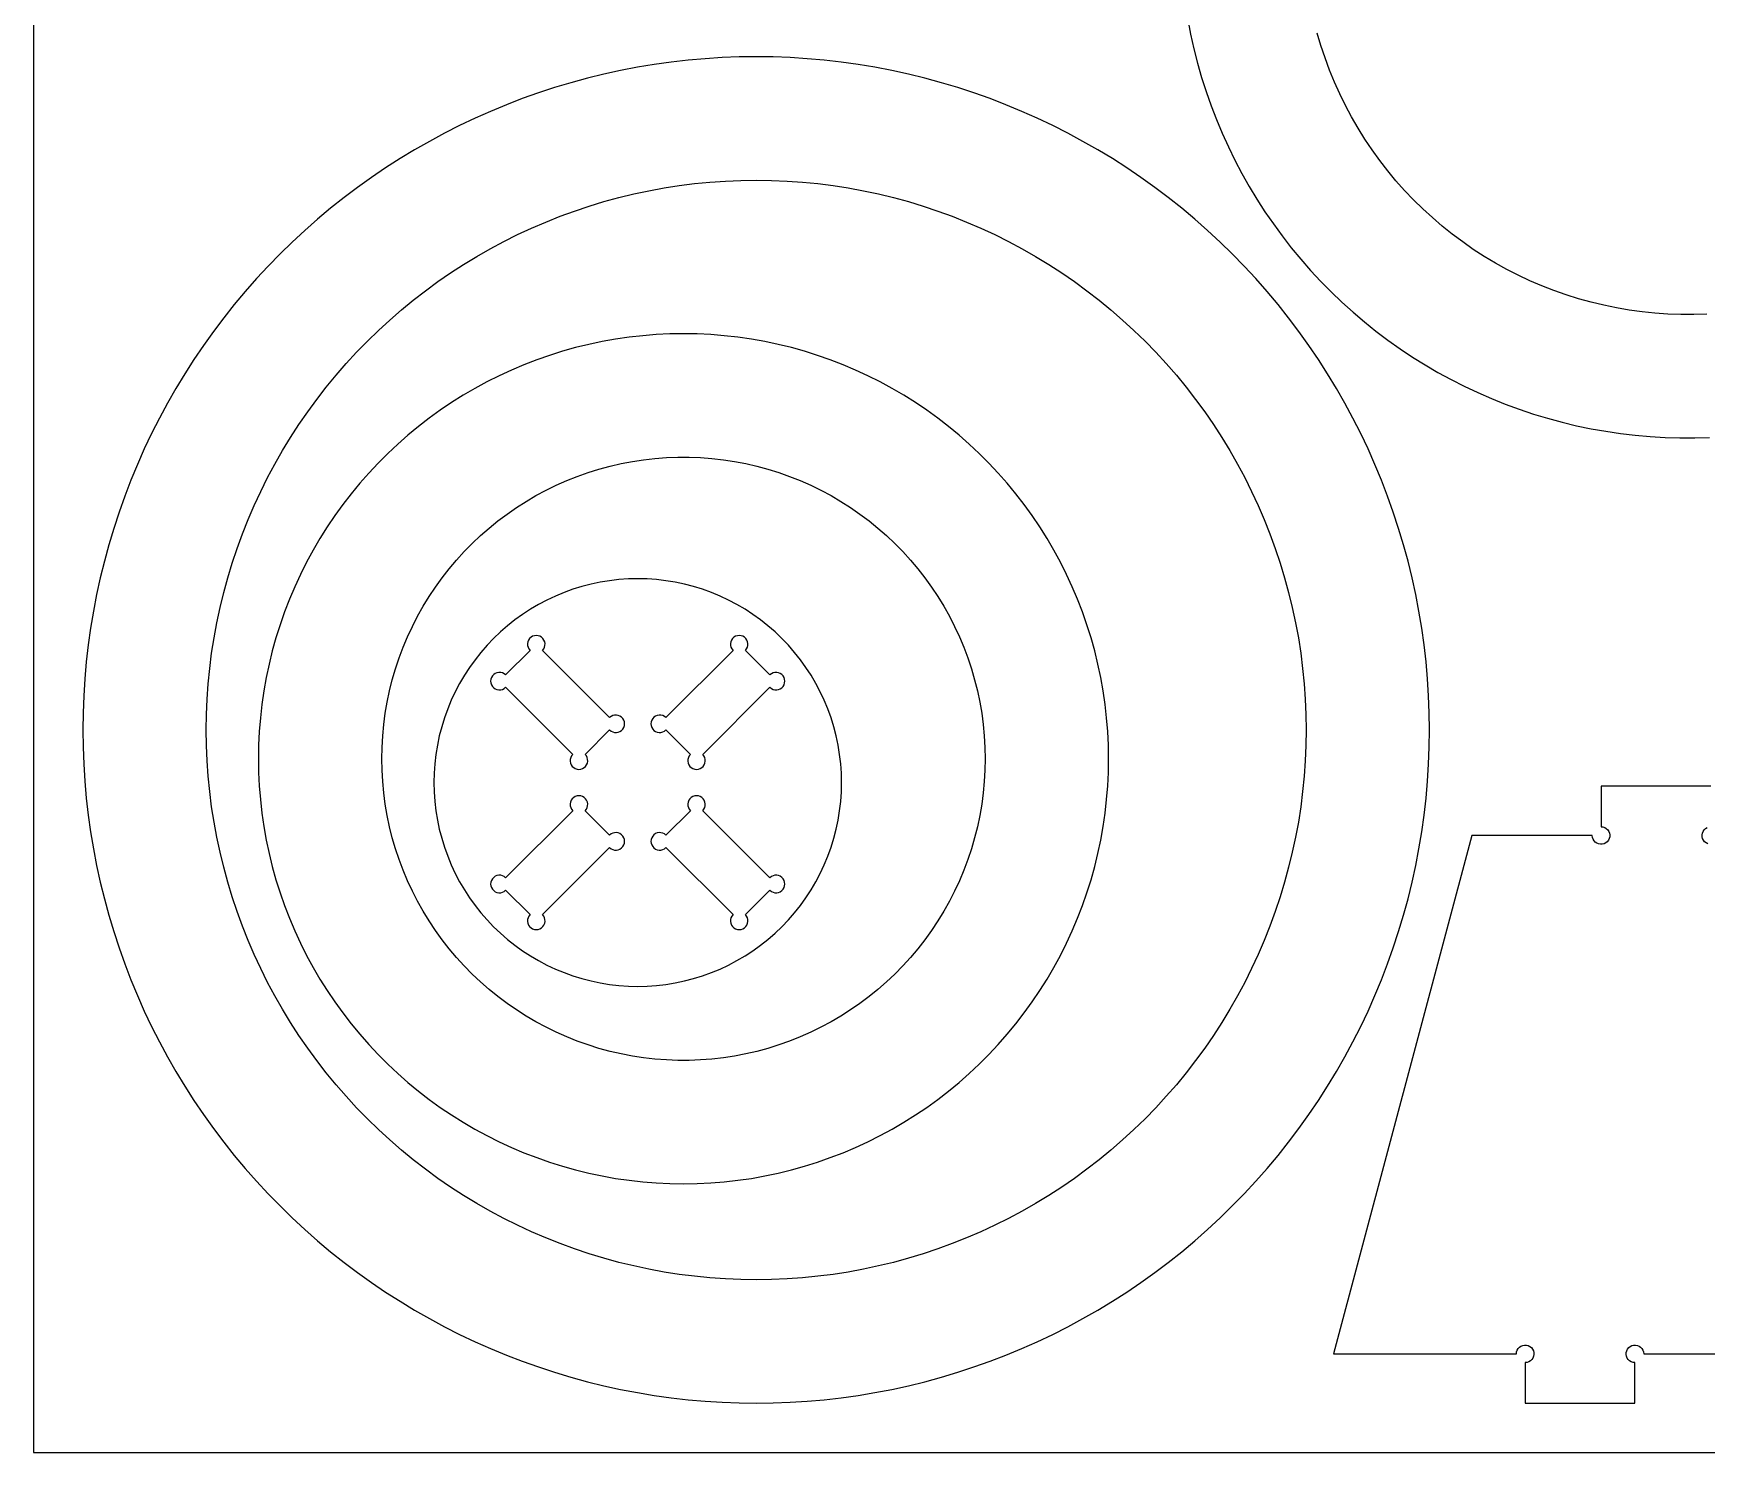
# Model space of a CAD drawing. Extents: x 0 to 2440, y 0 to 2740.
# Drawn here: x 0 to 610, y 1520 to 2038 of the extents above; entities that cross this region are included whole.
import ezdxf

# ---------------------------------------------------------------- set-up
doc = ezdxf.new("R2010")
doc.units = 0
for name, color, linetype in [('GABARIT_BAGUES_18MM', 3, 'Continuous'), ('GABARIT_INTERIEUR_18MM', 5, 'Continuous'), ('PLANCHE_18MM', 8, 'Continuous')]:
    doc.layers.add(name, color=color, linetype=linetype)

msp = doc.modelspace()

# ---------------------------------------------------------------- linework, layer by layer
at = {"layer": 'GABARIT_BAGUES_18MM'}
for points in [[(420.86, 2042.58), (421.89, 2037.25), (423.08, 2031.94), (424.42, 2026.68), (425.92, 2021.46), (427.56, 2016.28), (429.36, 2011.16), (431.31, 2006.09), (433.41, 2001.08), (435.65, 1996.13), (438.04, 1991.25), (440.57, 1986.45), (443.24, 1981.72), (446.05, 1977.07), (448.99, 1972.5), (452.07, 1968.02), (455.27, 1963.64), (458.6, 1959.35), (462.06, 1955.16), (465.64, 1951.08), (469.34, 1947.1), (473.15, 1943.23), (477.07, 1939.47), (481.11, 1935.84), (485.24, 1932.32), (489.48, 1928.92), (493.82, 1925.65), (498.25, 1922.51), (502.77, 1919.5), (507.38, 1916.63), (512.07, 1913.89), (516.84, 1911.29), (521.68, 1908.83), (526.6, 1906.51), (531.58, 1904.34), (536.62, 1902.32), (541.72, 1900.45), (546.87, 1898.72), (552.07, 1897.15), (557.31, 1895.73), (562.59, 1894.47), (567.91, 1893.36), (573.26, 1892.41), (578.63, 1891.61), (584.02, 1890.98), (589.43, 1890.5), (594.86, 1890.18), (600.28, 1890.02), (605.72, 1890.02), (611.14, 1890.18)], [(610.09, 1935.18), (605.36, 1935.02), (600.64, 1935.02), (595.91, 1935.18), (591.19, 1935.5), (586.49, 1935.98), (581.8, 1936.61), (577.14, 1937.41), (572.51, 1938.36), (567.91, 1939.47), (563.35, 1940.73), (558.84, 1942.15), (554.38, 1943.71), (549.97, 1945.43), (545.63, 1947.3), (541.34, 1949.31), (537.13, 1951.46), (533, 1953.76), (528.95, 1956.19), (524.97, 1958.76), (521.09, 1961.46), (517.31, 1964.29), (513.61, 1967.25), (510.03, 1970.33), (506.54, 1973.53), (503.17, 1976.84), (499.91, 1980.27), (496.77, 1983.81), (493.75, 1987.45), (490.86, 1991.19), (488.09, 1995.02), (485.46, 1998.95), (482.96, 2002.96), (480.59, 2007.06), (478.37, 2011.23), (476.28, 2015.48), (474.35, 2019.79), (472.55, 2024.17), (470.91, 2028.6), (469.42, 2033.09), (468.08, 2037.62)]]:
    msp.add_lwpolyline(points, dxfattribs=at)
for points in [[(509, 1783.5), (508.92, 1789.72), (508.68, 1795.93), (508.29, 1802.14), (507.74, 1808.34), (507.03, 1814.52), (506.17, 1820.68), (505.15, 1826.81), (503.97, 1832.92), (502.65, 1838.99), (501.16, 1845.04), (499.53, 1851.04), (497.74, 1856.99), (495.8, 1862.9), (493.72, 1868.76), (491.48, 1874.57), (489.1, 1880.31), (486.58, 1886), (483.91, 1891.62), (481.1, 1897.17), (478.15, 1902.64), (475.07, 1908.04), (471.84, 1913.36), (468.49, 1918.6), (465, 1923.75), (461.38, 1928.81), (457.64, 1933.77), (453.77, 1938.64), (449.78, 1943.41), (445.66, 1948.08), (441.44, 1952.64), (437.09, 1957.09), (432.64, 1961.44), (428.08, 1965.66), (423.41, 1969.78), (418.64, 1973.77), (413.77, 1977.64), (408.81, 1981.38), (403.75, 1985), (398.6, 1988.49), (393.36, 1991.84), (388.04, 1995.07), (382.64, 1998.15), (377.17, 2001.1), (371.62, 2003.91), (366, 2006.58), (360.31, 2009.1), (354.57, 2011.48), (348.76, 2013.72), (342.9, 2015.8), (336.99, 2017.74), (331.04, 2019.53), (325.04, 2021.16), (318.99, 2022.65), (312.92, 2023.97), (306.81, 2025.15), (300.68, 2026.17), (294.52, 2027.03), (288.34, 2027.74), (282.14, 2028.29), (275.93, 2028.68), (269.72, 2028.92), (263.5, 2029), (257.28, 2028.92), (251.07, 2028.68), (244.86, 2028.29), (238.66, 2027.74), (232.48, 2027.03), (226.32, 2026.17), (220.19, 2025.15), (214.08, 2023.97), (208.01, 2022.65), (201.96, 2021.16), (195.96, 2019.53), (190.01, 2017.74), (184.1, 2015.8), (178.24, 2013.72), (172.43, 2011.48), (166.69, 2009.1), (161, 2006.58), (155.38, 2003.91), (149.83, 2001.1), (144.36, 1998.15), (138.96, 1995.07), (133.64, 1991.84), (128.4, 1988.49), (123.25, 1985), (118.19, 1981.38), (113.23, 1977.64), (108.36, 1973.77), (103.59, 1969.78), (98.92, 1965.66), (94.36, 1961.44), (89.91, 1957.09), (85.56, 1952.64), (81.34, 1948.08), (77.22, 1943.41), (73.23, 1938.64), (69.36, 1933.77), (65.62, 1928.81), (62, 1923.75), (58.51, 1918.6), (55.16, 1913.36), (51.93, 1908.04), (48.85, 1902.64), (45.9, 1897.17), (43.09, 1891.62), (40.42, 1886), (37.9, 1880.31), (35.52, 1874.57), (33.28, 1868.76), (31.2, 1862.9), (29.26, 1856.99), (27.47, 1851.04), (25.84, 1845.04), (24.35, 1838.99), (23.03, 1832.92), (21.85, 1826.81), (20.83, 1820.68), (19.97, 1814.52), (19.26, 1808.34), (18.71, 1802.14), (18.32, 1795.93), (18.08, 1789.72), (18, 1783.5), (18.08, 1777.28), (18.32, 1771.07), (18.71, 1764.86), (19.26, 1758.66), (19.97, 1752.48), (20.83, 1746.32), (21.85, 1740.19), (23.03, 1734.08), (24.35, 1728.01), (25.84, 1721.96), (27.47, 1715.96), (29.26, 1710.01), (31.2, 1704.1), (33.28, 1698.24), (35.52, 1692.43), (37.9, 1686.69), (40.42, 1681), (43.09, 1675.38), (45.9, 1669.83), (48.85, 1664.36), (51.93, 1658.96), (55.16, 1653.64), (58.51, 1648.4), (62, 1643.25), (65.62, 1638.19), (69.36, 1633.23), (73.23, 1628.36), (77.22, 1623.59), (81.34, 1618.92), (85.56, 1614.36), (89.91, 1609.91), (94.36, 1605.56), (98.92, 1601.34), (103.59, 1597.22), (108.36, 1593.23), (113.23, 1589.36), (118.19, 1585.62), (123.25, 1582), (128.4, 1578.51), (133.64, 1575.16), (138.96, 1571.93), (144.36, 1568.85), (149.83, 1565.9), (155.38, 1563.09), (161, 1560.42), (166.69, 1557.9), (172.43, 1555.52), (178.24, 1553.28), (184.1, 1551.2), (190.01, 1549.26), (195.96, 1547.47), (201.96, 1545.84), (208.01, 1544.35), (214.08, 1543.03), (220.19, 1541.85), (226.32, 1540.83), (232.48, 1539.97), (238.66, 1539.26), (244.86, 1538.71), (251.07, 1538.32), (257.28, 1538.08), (263.5, 1538), (269.72, 1538.08), (275.93, 1538.32), (282.14, 1538.71), (288.34, 1539.26), (294.52, 1539.97), (300.68, 1540.83), (306.81, 1541.85), (312.92, 1543.03), (318.99, 1544.35), (325.04, 1545.84), (331.04, 1547.47), (336.99, 1549.26), (342.9, 1551.2), (348.76, 1553.28), (354.57, 1555.52), (360.31, 1557.9), (366, 1560.42), (371.62, 1563.09), (377.17, 1565.9), (382.64, 1568.85), (388.04, 1571.93), (393.36, 1575.16), (398.6, 1578.51), (403.75, 1582), (408.81, 1585.62), (413.77, 1589.36), (418.64, 1593.23), (423.41, 1597.22), (428.08, 1601.34), (432.64, 1605.56), (437.09, 1609.91), (441.44, 1614.36), (445.66, 1618.92), (449.78, 1623.59), (453.77, 1628.36), (457.64, 1633.23), (461.38, 1638.19), (465, 1643.25), (468.49, 1648.4), (471.84, 1653.64), (475.07, 1658.96), (478.15, 1664.36), (481.1, 1669.83), (483.91, 1675.38), (486.58, 1681), (489.1, 1686.69), (491.48, 1692.43), (493.72, 1698.24), (495.8, 1704.1), (497.74, 1710.01), (499.53, 1715.96), (501.16, 1721.96), (502.65, 1728.01), (503.97, 1734.08), (505.15, 1740.19), (506.17, 1746.32), (507.03, 1752.48), (507.74, 1758.66), (508.29, 1764.86), (508.68, 1771.07), (508.92, 1777.28)], [(63, 1783.5), (63.08, 1789.12), (63.32, 1794.74), (63.71, 1800.35), (64.26, 1805.95), (64.97, 1811.53), (65.83, 1817.08), (66.85, 1822.62), (68.03, 1828.12), (69.36, 1833.58), (70.84, 1839.01), (72.47, 1844.39), (74.25, 1849.72), (76.18, 1855), (78.26, 1860.23), (80.49, 1865.39), (82.86, 1870.49), (85.37, 1875.53), (88.02, 1880.49), (90.81, 1885.37), (93.73, 1890.17), (96.79, 1894.89), (99.98, 1899.52), (103.3, 1904.06), (106.74, 1908.51), (110.31, 1912.86), (114, 1917.1), (117.8, 1921.24), (121.73, 1925.27), (125.76, 1929.2), (129.9, 1933), (134.14, 1936.69), (138.49, 1940.26), (142.94, 1943.7), (147.48, 1947.02), (152.11, 1950.21), (156.83, 1953.27), (161.63, 1956.19), (166.51, 1958.98), (171.47, 1961.63), (176.51, 1964.14), (181.61, 1966.51), (186.77, 1968.74), (192, 1970.82), (197.28, 1972.75), (202.61, 1974.53), (207.99, 1976.16), (213.42, 1977.64), (218.88, 1978.97), (224.38, 1980.15), (229.92, 1981.17), (235.47, 1982.03), (241.05, 1982.74), (246.65, 1983.29), (252.26, 1983.68), (257.88, 1983.92), (263.5, 1984), (269.12, 1983.92), (274.74, 1983.68), (280.35, 1983.29), (285.95, 1982.74), (291.53, 1982.03), (297.08, 1981.17), (302.62, 1980.15), (308.12, 1978.97), (313.58, 1977.64), (319.01, 1976.16), (324.39, 1974.53), (329.72, 1972.75), (335, 1970.82), (340.23, 1968.74), (345.39, 1966.51), (350.49, 1964.14), (355.53, 1961.63), (360.49, 1958.98), (365.37, 1956.19), (370.17, 1953.27), (374.89, 1950.21), (379.52, 1947.02), (384.06, 1943.7), (388.51, 1940.26), (392.86, 1936.69), (397.1, 1933), (401.24, 1929.2), (405.27, 1925.27), (409.2, 1921.24), (413, 1917.1), (416.69, 1912.86), (420.26, 1908.51), (423.7, 1904.06), (427.02, 1899.52), (430.21, 1894.89), (433.27, 1890.17), (436.19, 1885.37), (438.98, 1880.49), (441.63, 1875.53), (444.14, 1870.49), (446.51, 1865.39), (448.74, 1860.23), (450.82, 1855), (452.75, 1849.72), (454.53, 1844.39), (456.16, 1839.01), (457.64, 1833.58), (458.97, 1828.12), (460.15, 1822.62), (461.17, 1817.08), (462.03, 1811.53), (462.74, 1805.95), (463.29, 1800.35), (463.68, 1794.74), (463.92, 1789.12), (464, 1783.5), (463.92, 1777.88), (463.68, 1772.26), (463.29, 1766.65), (462.74, 1761.05), (462.03, 1755.47), (461.17, 1749.92), (460.15, 1744.38), (458.97, 1738.88), (457.64, 1733.42), (456.16, 1727.99), (454.53, 1722.61), (452.75, 1717.28), (450.82, 1712), (448.74, 1706.77), (446.51, 1701.61), (444.14, 1696.51), (441.63, 1691.47), (438.98, 1686.51), (436.19, 1681.63), (433.27, 1676.83), (430.21, 1672.11), (427.02, 1667.48), (423.7, 1662.94), (420.26, 1658.49), (416.69, 1654.14), (413, 1649.9), (409.2, 1645.76), (405.27, 1641.73), (401.24, 1637.8), (397.1, 1634), (392.86, 1630.31), (388.51, 1626.74), (384.06, 1623.3), (379.52, 1619.98), (374.89, 1616.79), (370.17, 1613.73), (365.37, 1610.81), (360.49, 1608.02), (355.53, 1605.37), (350.49, 1602.86), (345.39, 1600.49), (340.23, 1598.26), (335, 1596.18), (329.72, 1594.25), (324.39, 1592.47), (319.01, 1590.84), (313.58, 1589.36), (308.12, 1588.03), (302.62, 1586.85), (297.08, 1585.83), (291.53, 1584.97), (285.95, 1584.26), (280.35, 1583.71), (274.74, 1583.32), (269.12, 1583.08), (263.5, 1583), (257.88, 1583.08), (252.26, 1583.32), (246.65, 1583.71), (241.05, 1584.26), (235.47, 1584.97), (229.92, 1585.83), (224.38, 1586.85), (218.88, 1588.03), (213.42, 1589.36), (207.99, 1590.84), (202.61, 1592.47), (197.28, 1594.25), (192, 1596.18), (186.77, 1598.26), (181.61, 1600.49), (176.51, 1602.86), (171.47, 1605.37), (166.51, 1608.02), (161.63, 1610.81), (156.83, 1613.73), (152.11, 1616.79), (147.48, 1619.98), (142.94, 1623.3), (138.49, 1626.74), (134.14, 1630.31), (129.9, 1634), (125.76, 1637.8), (121.73, 1641.73), (117.8, 1645.76), (114, 1649.9), (110.31, 1654.14), (106.74, 1658.49), (103.3, 1662.94), (99.98, 1667.48), (96.79, 1672.11), (93.73, 1676.83), (90.81, 1681.63), (88.02, 1686.51), (85.37, 1691.47), (82.86, 1696.51), (80.49, 1701.61), (78.26, 1706.77), (76.18, 1712), (74.25, 1717.28), (72.47, 1722.61), (70.84, 1727.99), (69.36, 1733.42), (68.03, 1738.88), (66.85, 1744.38), (65.83, 1749.92), (64.97, 1755.47), (64.26, 1761.05), (63.71, 1766.65), (63.32, 1772.26), (63.08, 1777.88)], [(392, 1773), (391.92, 1777.97), (391.68, 1782.93), (391.28, 1787.88), (390.73, 1792.82), (390.01, 1797.74), (389.14, 1802.63), (388.11, 1807.49), (386.93, 1812.32), (385.59, 1817.1), (384.1, 1821.84), (382.46, 1826.53), (380.67, 1831.17), (378.73, 1835.74), (376.65, 1840.25), (374.42, 1844.69), (372.05, 1849.06), (369.55, 1853.35), (366.9, 1857.56), (364.13, 1861.68), (361.22, 1865.71), (358.18, 1869.64), (355.02, 1873.48), (351.74, 1877.21), (348.34, 1880.83), (344.83, 1884.34), (341.21, 1887.74), (337.48, 1891.02), (333.64, 1894.18), (329.71, 1897.22), (325.68, 1900.13), (321.56, 1902.9), (317.35, 1905.55), (313.06, 1908.05), (308.69, 1910.42), (304.25, 1912.65), (299.74, 1914.73), (295.17, 1916.67), (290.53, 1918.46), (285.84, 1920.1), (281.1, 1921.59), (276.32, 1922.93), (271.49, 1924.11), (266.63, 1925.14), (261.74, 1926.01), (256.82, 1926.73), (251.88, 1927.28), (246.93, 1927.68), (241.97, 1927.92), (237, 1928), (232.03, 1927.92), (227.07, 1927.68), (222.12, 1927.28), (217.18, 1926.73), (212.26, 1926.01), (207.37, 1925.14), (202.51, 1924.11), (197.68, 1922.93), (192.9, 1921.59), (188.16, 1920.1), (183.47, 1918.46), (178.83, 1916.67), (174.26, 1914.73), (169.75, 1912.65), (165.31, 1910.42), (160.94, 1908.05), (156.65, 1905.55), (152.44, 1902.9), (148.32, 1900.13), (144.29, 1897.22), (140.36, 1894.18), (136.52, 1891.02), (132.79, 1887.74), (129.17, 1884.34), (125.66, 1880.83), (122.26, 1877.21), (118.98, 1873.48), (115.82, 1869.64), (112.78, 1865.71), (109.87, 1861.68), (107.1, 1857.56), (104.45, 1853.35), (101.95, 1849.06), (99.58, 1844.69), (97.35, 1840.25), (95.27, 1835.74), (93.33, 1831.17), (91.54, 1826.53), (89.9, 1821.84), (88.41, 1817.1), (87.07, 1812.32), (85.89, 1807.49), (84.86, 1802.63), (83.99, 1797.74), (83.27, 1792.82), (82.72, 1787.88), (82.32, 1782.93), (82.08, 1777.97), (82, 1773), (82.08, 1768.03), (82.32, 1763.07), (82.72, 1758.12), (83.27, 1753.18), (83.99, 1748.26), (84.86, 1743.37), (85.89, 1738.51), (87.07, 1733.68), (88.41, 1728.9), (89.9, 1724.16), (91.54, 1719.47), (93.33, 1714.83), (95.27, 1710.26), (97.35, 1705.75), (99.58, 1701.31), (101.95, 1696.94), (104.45, 1692.65), (107.1, 1688.44), (109.87, 1684.32), (112.78, 1680.29), (115.82, 1676.36), (118.98, 1672.52), (122.26, 1668.79), (125.66, 1665.17), (129.17, 1661.66), (132.79, 1658.26), (136.52, 1654.98), (140.36, 1651.82), (144.29, 1648.78), (148.32, 1645.87), (152.44, 1643.1), (156.65, 1640.45), (160.94, 1637.95), (165.31, 1635.58), (169.75, 1633.35), (174.26, 1631.27), (178.83, 1629.33), (183.47, 1627.54), (188.16, 1625.9), (192.9, 1624.41), (197.68, 1623.07), (202.51, 1621.89), (207.37, 1620.86), (212.26, 1619.99), (217.18, 1619.27), (222.12, 1618.72), (227.07, 1618.32), (232.03, 1618.08), (237, 1618), (241.97, 1618.08), (246.93, 1618.32), (251.88, 1618.72), (256.82, 1619.27), (261.74, 1619.99), (266.63, 1620.86), (271.49, 1621.89), (276.32, 1623.07), (281.1, 1624.41), (285.84, 1625.9), (290.53, 1627.54), (295.17, 1629.33), (299.74, 1631.27), (304.25, 1633.35), (308.69, 1635.58), (313.06, 1637.95), (317.35, 1640.45), (321.56, 1643.1), (325.68, 1645.87), (329.71, 1648.78), (333.64, 1651.82), (337.48, 1654.98), (341.21, 1658.26), (344.83, 1661.66), (348.34, 1665.17), (351.74, 1668.79), (355.02, 1672.52), (358.18, 1676.36), (361.22, 1680.29), (364.13, 1684.32), (366.9, 1688.44), (369.55, 1692.65), (372.05, 1696.94), (374.42, 1701.31), (376.65, 1705.75), (378.73, 1710.26), (380.67, 1714.83), (382.46, 1719.47), (384.1, 1724.16), (385.59, 1728.9), (386.93, 1733.68), (388.11, 1738.51), (389.14, 1743.37), (390.01, 1748.26), (390.73, 1753.18), (391.28, 1758.12), (391.68, 1763.07), (391.92, 1768.03)], [(127, 1773), (127.08, 1777.16), (127.32, 1781.32), (127.71, 1785.46), (128.26, 1789.59), (128.96, 1793.69), (129.82, 1797.77), (130.84, 1801.81), (132, 1805.8), (133.32, 1809.75), (134.79, 1813.65), (136.4, 1817.49), (138.15, 1821.26), (140.05, 1824.97), (142.09, 1828.6), (144.26, 1832.15), (146.56, 1835.62), (149, 1839), (151.56, 1842.28), (154.24, 1845.46), (157.04, 1848.54), (159.96, 1851.51), (162.98, 1854.37), (166.12, 1857.12), (169.35, 1859.74), (172.68, 1862.24), (176.1, 1864.61), (179.61, 1866.84), (183.21, 1868.95), (186.88, 1870.92), (190.62, 1872.74), (194.42, 1874.43), (198.29, 1875.96), (202.22, 1877.36), (206.19, 1878.6), (210.21, 1879.69), (214.27, 1880.63), (218.35, 1881.41), (222.47, 1882.04), (226.61, 1882.51), (230.76, 1882.82), (234.92, 1882.98), (239.08, 1882.98), (243.24, 1882.82), (247.39, 1882.51), (251.53, 1882.04), (255.65, 1881.41), (259.73, 1880.63), (263.79, 1879.69), (267.81, 1878.6), (271.78, 1877.36), (275.71, 1875.96), (279.58, 1874.43), (283.38, 1872.74), (287.12, 1870.92), (290.79, 1868.95), (294.39, 1866.84), (297.9, 1864.61), (301.32, 1862.24), (304.65, 1859.74), (307.88, 1857.12), (311.02, 1854.37), (314.04, 1851.51), (316.96, 1848.54), (319.76, 1845.46), (322.44, 1842.28), (325, 1839), (327.44, 1835.62), (329.74, 1832.15), (331.91, 1828.6), (333.95, 1824.97), (335.85, 1821.26), (337.6, 1817.49), (339.21, 1813.65), (340.68, 1809.75), (342, 1805.8), (343.16, 1801.81), (344.18, 1797.77), (345.04, 1793.69), (345.74, 1789.59), (346.29, 1785.46), (346.68, 1781.32), (346.92, 1777.16), (347, 1773), (346.92, 1768.84), (346.68, 1764.68), (346.29, 1760.54), (345.74, 1756.41), (345.04, 1752.31), (344.18, 1748.23), (343.16, 1744.19), (342, 1740.2), (340.68, 1736.25), (339.21, 1732.35), (337.6, 1728.51), (335.85, 1724.74), (333.95, 1721.03), (331.91, 1717.4), (329.74, 1713.85), (327.44, 1710.38), (325, 1707), (322.44, 1703.72), (319.76, 1700.54), (316.96, 1697.46), (314.04, 1694.49), (311.02, 1691.63), (307.88, 1688.88), (304.65, 1686.26), (301.32, 1683.76), (297.9, 1681.39), (294.39, 1679.16), (290.79, 1677.05), (287.12, 1675.08), (283.38, 1673.26), (279.58, 1671.57), (275.71, 1670.04), (271.78, 1668.64), (267.81, 1667.4), (263.79, 1666.31), (259.73, 1665.37), (255.65, 1664.59), (251.53, 1663.96), (247.39, 1663.49), (243.24, 1663.18), (239.08, 1663.02), (234.92, 1663.02), (230.76, 1663.18), (226.61, 1663.49), (222.47, 1663.96), (218.35, 1664.59), (214.27, 1665.37), (210.21, 1666.31), (206.19, 1667.4), (202.22, 1668.64), (198.29, 1670.04), (194.42, 1671.57), (190.62, 1673.26), (186.88, 1675.08), (183.21, 1677.05), (179.61, 1679.16), (176.1, 1681.39), (172.68, 1683.76), (169.35, 1686.26), (166.12, 1688.88), (162.98, 1691.63), (159.96, 1694.49), (157.04, 1697.46), (154.24, 1700.54), (151.56, 1703.72), (149, 1707), (146.56, 1710.38), (144.26, 1713.85), (142.09, 1717.4), (140.05, 1721.03), (138.15, 1724.74), (136.4, 1728.51), (134.79, 1732.35), (133.32, 1736.25), (132, 1740.2), (130.84, 1744.19), (129.82, 1748.23), (128.96, 1752.31), (128.26, 1756.41), (127.71, 1760.54), (127.32, 1764.68), (127.08, 1768.84)]]:
    msp.add_lwpolyline(points, close=True, dxfattribs=at)
at = {"layer": 'GABARIT_INTERIEUR_18MM'}
for points in [[(294.65, 1764.33), (294.57, 1767.76), (294.33, 1771.18), (293.94, 1774.59), (293.39, 1777.98), (292.68, 1781.34), (291.81, 1784.67), (290.8, 1787.95), (289.63, 1791.17), (288.32, 1794.35), (286.86, 1797.45), (285.26, 1800.49), (283.52, 1803.45), (281.64, 1806.33), (279.64, 1809.12), (277.51, 1811.81), (275.25, 1814.4), (272.88, 1816.88), (270.4, 1819.25), (267.81, 1821.51), (265.12, 1823.64), (262.33, 1825.64), (259.45, 1827.52), (256.49, 1829.26), (253.45, 1830.86), (250.35, 1832.32), (247.17, 1833.63), (243.95, 1834.8), (240.67, 1835.81), (237.34, 1836.68), (233.98, 1837.39), (230.59, 1837.94), (227.18, 1838.33), (223.76, 1838.57), (220.33, 1838.65), (216.89, 1838.57), (213.47, 1838.33), (210.06, 1837.94), (206.67, 1837.39), (203.31, 1836.68), (199.99, 1835.81), (196.71, 1834.8), (193.48, 1833.63), (190.3, 1832.32), (187.2, 1830.86), (184.16, 1829.26), (181.2, 1827.52), (178.32, 1825.64), (175.53, 1823.64), (172.84, 1821.51), (170.25, 1819.25), (167.77, 1816.88), (165.4, 1814.4), (163.14, 1811.81), (161.01, 1809.12), (159.01, 1806.33), (157.13, 1803.45), (155.39, 1800.49), (153.79, 1797.45), (152.33, 1794.35), (151.02, 1791.17), (149.85, 1787.95), (148.84, 1784.67), (147.97, 1781.34), (147.27, 1777.98), (146.71, 1774.59), (146.32, 1771.18), (146.08, 1767.76), (146, 1764.33), (146.08, 1760.89), (146.32, 1757.47), (146.71, 1754.06), (147.27, 1750.67), (147.97, 1747.31), (148.84, 1743.99), (149.85, 1740.71), (151.02, 1737.48), (152.33, 1734.3), (153.79, 1731.2), (155.39, 1728.16), (157.13, 1725.2), (159.01, 1722.32), (161.01, 1719.53), (163.14, 1716.84), (165.4, 1714.25), (167.77, 1711.77), (170.25, 1709.4), (172.84, 1707.14), (175.53, 1705.01), (178.32, 1703.01), (181.2, 1701.13), (184.16, 1699.39), (187.2, 1697.79), (190.3, 1696.33), (193.48, 1695.02), (196.71, 1693.85), (199.99, 1692.84), (203.31, 1691.97), (206.67, 1691.27), (210.06, 1690.71), (213.47, 1690.32), (216.89, 1690.08), (220.33, 1690), (223.76, 1690.08), (227.18, 1690.32), (230.59, 1690.71), (233.98, 1691.27), (237.34, 1691.97), (240.67, 1692.84), (243.95, 1693.85), (247.17, 1695.02), (250.35, 1696.33), (253.45, 1697.79), (256.49, 1699.39), (259.45, 1701.13), (262.33, 1703.01), (265.12, 1705.01), (267.81, 1707.14), (270.4, 1709.4), (272.88, 1711.77), (275.25, 1714.25), (277.51, 1716.84), (279.64, 1719.53), (281.64, 1722.32), (283.52, 1725.2), (285.26, 1728.16), (286.86, 1731.2), (288.32, 1734.3), (289.63, 1737.48), (290.8, 1740.71), (291.81, 1743.99), (292.68, 1747.31), (293.39, 1750.67), (293.94, 1754.06), (294.33, 1757.47), (294.57, 1760.89)], [(210.06, 1783.5), (210.59, 1783.07), (211.2, 1782.77), (211.87, 1782.6), (212.55, 1782.57), (213.22, 1782.69), (213.85, 1782.96), (214.42, 1783.35), (214.88, 1783.85), (215.23, 1784.44), (215.45, 1785.08), (215.52, 1785.76), (215.45, 1786.44), (215.23, 1787.09), (214.88, 1787.68), (214.42, 1788.18), (213.85, 1788.57), (213.22, 1788.83), (212.55, 1788.96), (211.87, 1788.93), (211.2, 1788.76), (210.59, 1788.46), (210.06, 1788.03), (185.59, 1812.49), (186.02, 1813.03), (186.33, 1813.64), (186.5, 1814.3), (186.52, 1814.98), (186.4, 1815.66), (186.14, 1816.29), (185.75, 1816.85), (185.25, 1817.32), (184.66, 1817.67), (184.01, 1817.88), (183.33, 1817.96), (182.65, 1817.88), (182, 1817.67), (181.41, 1817.32), (180.91, 1816.85), (180.52, 1816.29), (180.26, 1815.66), (180.14, 1814.98), (180.16, 1814.3), (180.33, 1813.64), (180.64, 1813.03), (181.07, 1812.49), (172.16, 1803.58), (171.62, 1804.01), (171.01, 1804.32), (170.35, 1804.49), (169.67, 1804.51), (168.99, 1804.39), (168.36, 1804.13), (167.8, 1803.74), (167.33, 1803.24), (166.98, 1802.65), (166.77, 1802), (166.69, 1801.32), (166.77, 1800.64), (166.98, 1799.99), (167.33, 1799.4), (167.8, 1798.9), (168.36, 1798.51), (168.99, 1798.25), (169.67, 1798.13), (170.35, 1798.15), (171.01, 1798.32), (171.62, 1798.63), (172.16, 1799.06), (196.62, 1774.59), (196.19, 1774.06), (195.89, 1773.45), (195.72, 1772.78), (195.69, 1772.1), (195.82, 1771.43), (196.08, 1770.8), (196.47, 1770.23), (196.97, 1769.77), (197.56, 1769.42), (198.21, 1769.2), (198.89, 1769.13), (199.57, 1769.2), (200.22, 1769.42), (200.8, 1769.77), (201.3, 1770.23), (201.69, 1770.8), (201.96, 1771.43), (202.08, 1772.1), (202.05, 1772.78), (201.88, 1773.45), (201.58, 1774.06), (201.15, 1774.59)], [(239.5, 1774.59), (239.07, 1774.06), (238.77, 1773.45), (238.6, 1772.78), (238.57, 1772.1), (238.69, 1771.43), (238.96, 1770.8), (239.35, 1770.23), (239.85, 1769.77), (240.44, 1769.42), (241.08, 1769.2), (241.76, 1769.13), (242.44, 1769.2), (243.09, 1769.42), (243.68, 1769.77), (244.18, 1770.23), (244.57, 1770.8), (244.83, 1771.43), (244.96, 1772.1), (244.93, 1772.78), (244.76, 1773.45), (244.46, 1774.06), (244.03, 1774.59), (268.49, 1799.06), (269.03, 1798.63), (269.64, 1798.32), (270.3, 1798.15), (270.98, 1798.13), (271.66, 1798.25), (272.29, 1798.51), (272.85, 1798.9), (273.32, 1799.4), (273.67, 1799.99), (273.88, 1800.64), (273.96, 1801.32), (273.88, 1802), (273.67, 1802.65), (273.32, 1803.24), (272.85, 1803.74), (272.29, 1804.13), (271.66, 1804.39), (270.98, 1804.51), (270.3, 1804.49), (269.64, 1804.32), (269.03, 1804.01), (268.49, 1803.58), (259.58, 1812.49), (260.01, 1813.03), (260.32, 1813.64), (260.49, 1814.3), (260.51, 1814.98), (260.39, 1815.66), (260.13, 1816.29), (259.74, 1816.85), (259.24, 1817.32), (258.65, 1817.67), (258, 1817.88), (257.32, 1817.96), (256.64, 1817.88), (255.99, 1817.67), (255.4, 1817.32), (254.9, 1816.85), (254.51, 1816.29), (254.25, 1815.66), (254.13, 1814.98), (254.15, 1814.3), (254.32, 1813.64), (254.63, 1813.03), (255.06, 1812.49), (230.59, 1788.03), (230.06, 1788.46), (229.45, 1788.76), (228.78, 1788.93), (228.1, 1788.96), (227.43, 1788.83), (226.8, 1788.57), (226.23, 1788.18), (225.77, 1787.68), (225.42, 1787.09), (225.2, 1786.44), (225.13, 1785.76), (225.2, 1785.08), (225.42, 1784.44), (225.77, 1783.85), (226.23, 1783.35), (226.8, 1782.96), (227.43, 1782.69), (228.1, 1782.57), (228.78, 1782.6), (229.45, 1782.77), (230.06, 1783.07), (230.59, 1783.5)], [(181.07, 1716.16), (180.64, 1715.62), (180.33, 1715.01), (180.16, 1714.35), (180.14, 1713.67), (180.26, 1712.99), (180.52, 1712.36), (180.91, 1711.8), (181.41, 1711.33), (182, 1710.98), (182.65, 1710.77), (183.33, 1710.69), (184.01, 1710.77), (184.66, 1710.98), (185.25, 1711.33), (185.75, 1711.8), (186.14, 1712.36), (186.4, 1712.99), (186.52, 1713.67), (186.5, 1714.35), (186.33, 1715.01), (186.02, 1715.62), (185.59, 1716.16), (210.06, 1740.62), (210.59, 1740.19), (211.2, 1739.89), (211.87, 1739.72), (212.55, 1739.69), (213.22, 1739.82), (213.85, 1740.08), (214.42, 1740.47), (214.88, 1740.97), (215.23, 1741.56), (215.45, 1742.21), (215.52, 1742.89), (215.45, 1743.57), (215.23, 1744.22), (214.88, 1744.8), (214.42, 1745.3), (213.85, 1745.69), (213.22, 1745.96), (212.55, 1746.08), (211.87, 1746.05), (211.2, 1745.88), (210.59, 1745.58), (210.06, 1745.15), (201.15, 1754.06), (201.58, 1754.59), (201.88, 1755.2), (202.05, 1755.87), (202.08, 1756.55), (201.96, 1757.22), (201.69, 1757.85), (201.3, 1758.42), (200.8, 1758.88), (200.22, 1759.23), (199.57, 1759.45), (198.89, 1759.52), (198.21, 1759.45), (197.56, 1759.23), (196.97, 1758.88), (196.47, 1758.42), (196.08, 1757.85), (195.82, 1757.22), (195.69, 1756.55), (195.72, 1755.87), (195.89, 1755.2), (196.19, 1754.59), (196.62, 1754.06), (172.16, 1729.59), (171.62, 1730.02), (171.01, 1730.33), (170.35, 1730.5), (169.67, 1730.52), (168.99, 1730.4), (168.36, 1730.14), (167.8, 1729.75), (167.33, 1729.25), (166.98, 1728.66), (166.77, 1728.01), (166.69, 1727.33), (166.77, 1726.65), (166.98, 1726), (167.33, 1725.41), (167.8, 1724.91), (168.36, 1724.52), (168.99, 1724.26), (169.67, 1724.14), (170.35, 1724.16), (171.01, 1724.33), (171.62, 1724.64), (172.16, 1725.07)], [(268.49, 1725.07), (269.03, 1724.64), (269.64, 1724.33), (270.3, 1724.16), (270.98, 1724.14), (271.66, 1724.26), (272.29, 1724.52), (272.85, 1724.91), (273.32, 1725.41), (273.67, 1726), (273.88, 1726.65), (273.96, 1727.33), (273.88, 1728.01), (273.67, 1728.66), (273.32, 1729.25), (272.85, 1729.75), (272.29, 1730.14), (271.66, 1730.4), (270.98, 1730.52), (270.3, 1730.5), (269.64, 1730.33), (269.03, 1730.02), (268.49, 1729.59), (244.03, 1754.06), (244.46, 1754.59), (244.76, 1755.2), (244.93, 1755.87), (244.96, 1756.55), (244.83, 1757.22), (244.57, 1757.85), (244.18, 1758.42), (243.68, 1758.88), (243.09, 1759.23), (242.44, 1759.45), (241.76, 1759.52), (241.08, 1759.45), (240.44, 1759.23), (239.85, 1758.88), (239.35, 1758.42), (238.96, 1757.85), (238.69, 1757.22), (238.57, 1756.55), (238.6, 1755.87), (238.77, 1755.2), (239.07, 1754.59), (239.5, 1754.06), (230.59, 1745.15), (230.06, 1745.58), (229.45, 1745.88), (228.78, 1746.05), (228.1, 1746.08), (227.43, 1745.96), (226.8, 1745.69), (226.23, 1745.3), (225.77, 1744.8), (225.42, 1744.22), (225.2, 1743.57), (225.13, 1742.89), (225.2, 1742.21), (225.42, 1741.56), (225.77, 1740.97), (226.23, 1740.47), (226.8, 1740.08), (227.43, 1739.82), (228.1, 1739.69), (228.78, 1739.72), (229.45, 1739.89), (230.06, 1740.19), (230.59, 1740.62), (255.06, 1716.16), (254.63, 1715.62), (254.32, 1715.01), (254.15, 1714.35), (254.13, 1713.67), (254.25, 1712.99), (254.51, 1712.36), (254.9, 1711.8), (255.4, 1711.33), (255.99, 1710.98), (256.64, 1710.77), (257.32, 1710.69), (258, 1710.77), (258.65, 1710.98), (259.24, 1711.33), (259.74, 1711.8), (260.13, 1712.36), (260.39, 1712.99), (260.51, 1713.67), (260.49, 1714.35), (260.32, 1715.01), (260.01, 1715.62), (259.58, 1716.16)]]:
    msp.add_lwpolyline(points, close=True, dxfattribs=at)
for points in [[(611.54, 1763), (571.54, 1763), (571.54, 1748.2), (572.22, 1748.13), (572.87, 1747.91), (573.46, 1747.56), (573.96, 1747.1), (574.35, 1746.53), (574.61, 1745.9), (574.73, 1745.23), (574.71, 1744.54), (574.54, 1743.88), (574.23, 1743.27), (573.8, 1742.74), (573.27, 1742.31), (572.66, 1742), (572, 1741.83), (571.31, 1741.81), (570.64, 1741.93), (570.01, 1742.19), (569.45, 1742.58), (568.98, 1743.08), (568.63, 1743.67), (568.41, 1744.32), (568.34, 1745), (524.4, 1745), (474, 1556), (540.69, 1556), (540.76, 1556.68), (540.98, 1557.33), (541.33, 1557.92), (541.79, 1558.42), (542.35, 1558.81), (542.99, 1559.07), (543.66, 1559.19), (544.34, 1559.17), (545.01, 1559), (545.62, 1558.69), (546.15, 1558.26), (546.58, 1557.73), (546.89, 1557.12), (547.05, 1556.46), (547.08, 1555.77), (546.96, 1555.1), (546.7, 1554.47), (546.31, 1553.9), (545.8, 1553.44), (545.22, 1553.09), (544.57, 1552.87), (543.89, 1552.8), (543.89, 1538), (583.89, 1538), (583.89, 1552.8), (583.21, 1552.87), (582.56, 1553.09), (581.97, 1553.44), (581.47, 1553.9), (581.08, 1554.47), (580.82, 1555.1), (580.7, 1555.77), (580.72, 1556.46), (580.89, 1557.12), (581.2, 1557.73), (581.62, 1558.26), (582.16, 1558.69), (582.77, 1559), (583.43, 1559.17), (584.12, 1559.19), (584.79, 1559.07), (585.42, 1558.81), (585.98, 1558.42), (586.45, 1557.92), (586.8, 1557.33), (587.01, 1556.68), (587.09, 1556), (653.53, 1556)], [(610.42, 1742), (609.81, 1742.31), (609.28, 1742.74), (608.85, 1743.27), (608.54, 1743.88), (608.37, 1744.54), (608.35, 1745.23), (608.47, 1745.9), (608.73, 1746.53), (609.12, 1747.1), (609.62, 1747.56), (610.21, 1747.91)]]:
    msp.add_lwpolyline(points, dxfattribs=at)
at = {"layer": 'PLANCHE_18MM'}
msp.add_lwpolyline([(0, 1520), (2440, 1520), (2440, 2740), (0, 2740)], close=True, dxfattribs=at)

doc.saveas('drawing.dxf')
